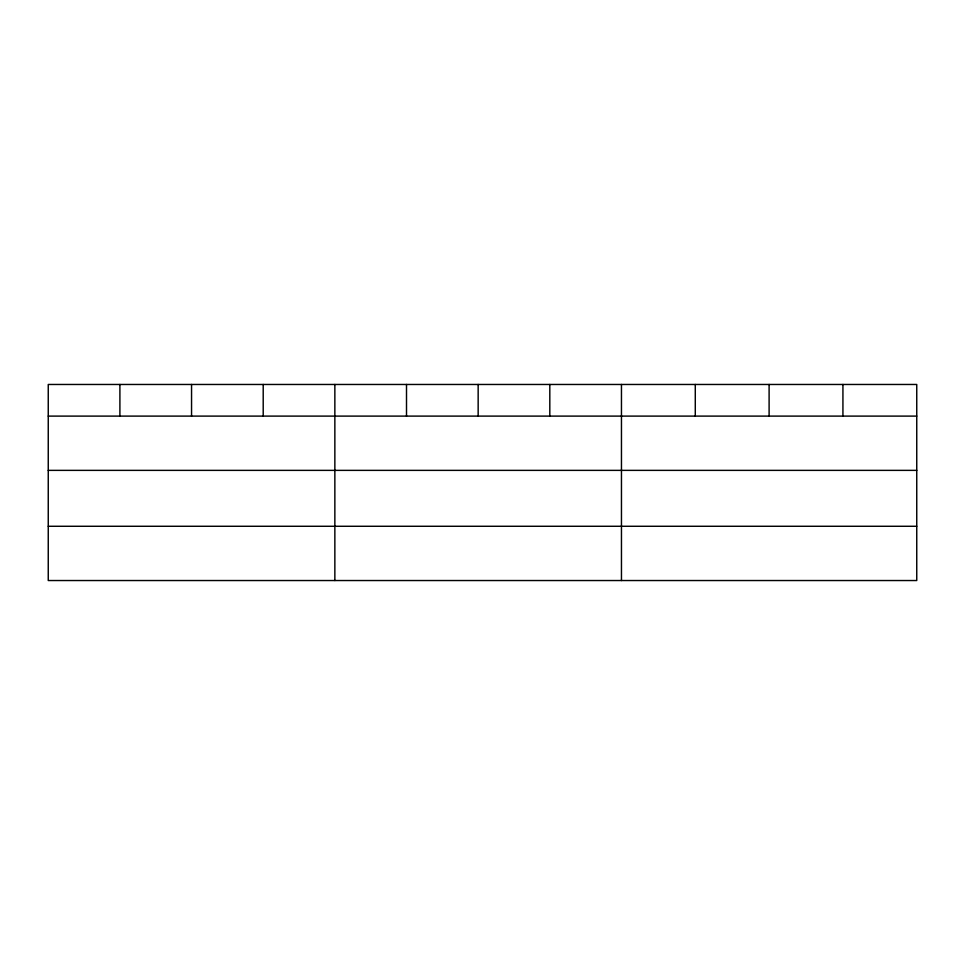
<?xml version="1.0" encoding="UTF-8"?>
<svg xmlns="http://www.w3.org/2000/svg" width="965" height="965" viewBox="0 0 965 965"><rect width="100%" height="100%" fill="white"/><g stroke="black" fill="none" stroke-linecap="round" stroke-linejoin="round"><path stroke-width="1.45" d="M916.75 470.365L916.75 384.468L48.25 384.468L48.25 580.532L916.75 580.532L916.75 470.365L48.25 470.365M48.25 416.108L916.75 416.108M48.25 526.275L916.75 526.275M842.928 384.468L842.928 416.108M769.105 384.468L769.105 416.108M695.283 384.468L695.283 416.108M621.46 384.468L621.46 580.532M549.809 384.468L549.809 416.108M478.157 384.468L478.157 416.108M406.506 384.468L406.506 416.108M334.855 384.468L334.855 580.532M263.204 384.468L263.204 416.108M191.553 384.468L191.553 416.108M119.901 384.468L119.901 416.108"/></g></svg>
